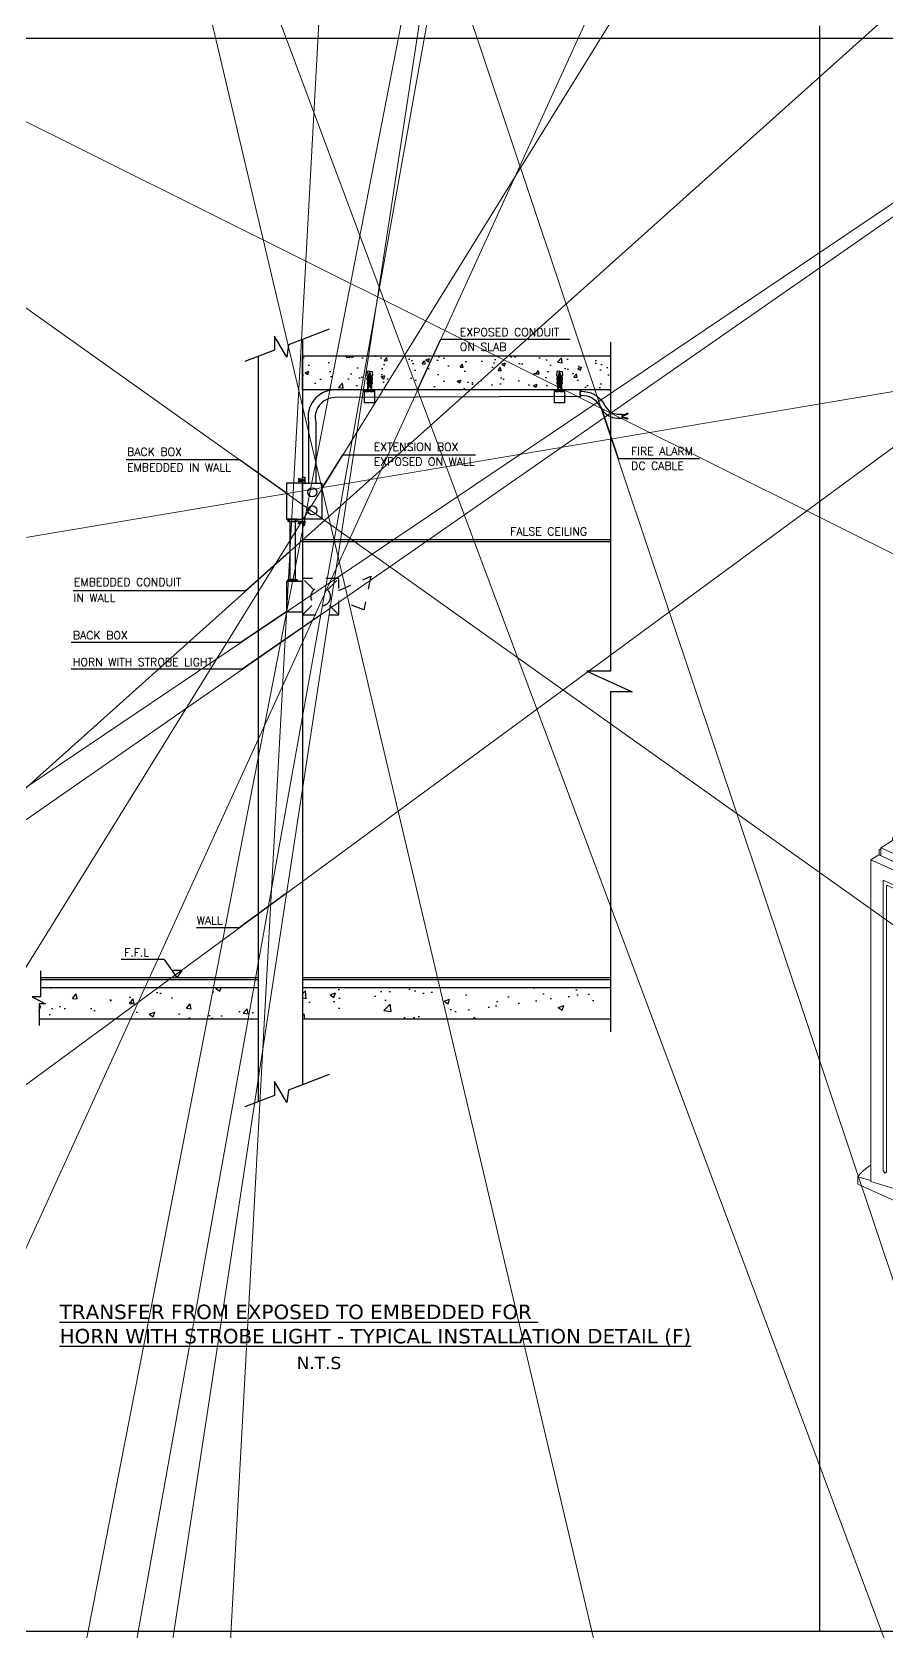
# Model space of a CAD drawing. Extents: x -15 to 256, y 0 to 403.
# Drawn here: x 236 to 242.53, y 364.85 to 377.08 of the extents above; entities that cross this region are included whole.
import ezdxf
from ezdxf.enums import TextEntityAlignment as Align

# ---------------------------------------------------------------- set-up
doc = ezdxf.new("R2010")
doc.units = 0
doc.header["$LTSCALE"] = 0.15
doc.linetypes.add('DASHED', pattern=[0.75, 0.5, -0.25])
doc.layers.get('0').update_dxf_attribs({"color": 252})
for name, color, linetype in [('A-IW-SHE101$0$A-ANNO-TEXT', 2, 'Continuous'), ('DETAILS', 2, 'Continuous'), ('E-ANNO-LARO', 1, 'Continuous'), ('E-ANNO-T080', 61, 'Continuous'), ('E-ANNO-T140', 133, 'Continuous'), ('e-anno-t175', 214, 'Continuous'), ('E-ANNO-VIEW', 240, 'Continuous'), ('E-DETL-LID1', 1, 'DASHED'), ('E-DETL-LID2', 2, 'DASHED'), ('E-DETL-LID3', 3, 'DASHED'), ('E-DETL-LID4', 131, 'DASHED'), ('E-DETL-LID6', 214, 'DASHED'), ('E-DETL-LIN1', 1, 'Continuous'), ('E-DETL-LIN2', 2, 'Continuous'), ('E-DETL-LIN3', 3, 'Continuous'), ('E-DETL-LIN9', 9, 'Continuous'), ('EL1', 1, 'Continuous'), ('PDF2_Geometry', 7, 'Continuous')]:
    doc.layers.add(name, color=color, linetype=linetype)
doc.layers.add('S-ANNO-DIMS', color=1, linetype='Continuous', lineweight=18)
doc.styles.add('E140', font='verdana.ttf', dxfattribs={"height": 285})
doc.styles.add('E175', font='verdana.ttf', dxfattribs={"height": 335})
doc.styles.add('E80', font='simplex.shx', dxfattribs={"height": 200})
doc.styles.add('LE80', font='SIMPLEX.shx', dxfattribs={"height": 200})
doc.dimstyles.new('DIM25', dxfattribs={"dimscale": 100, "dimtxt": 2, "dimasz": 0.01, "dimexe": 1, "dimexo": 2, "dimgap": 1, "dimtad": 1, "dimdec": 0, "dimlfac": 0.25, "dimzin": 0, "dimdsep": 46, "dimtxsty": 'LE80', "dimblk1": 'TICK', "dimblk2": 'TICK', "dimsah": 1, "dimcen": 0, "dimdle": 3, "dimclrd": 1, "dimclre": 1, "dimclrt": 51, "dimadec": 0, "dimazin": 0, "dimtfac": 1, "dimtdec": 0, "dimtmove": 0, "dimatfit": 1, "dimldrblk": 'TICK', "dimfxl": 1, "dimtolj": 1, "dimtzin": 0, "dimarcsym": 0})
pattern_1 = [(49.99999999999996, (205.2369766575144, 345.463477477266), (0.4352087802366286, -0.038075816223732), [0.04550727187527298, -0.5005799906280028]), (355, (205.2369766575144, 345.463477477266), (-0.08418923167074073, 0.4564024457331392), [0.03640581750021842, -0.4004639925024026]), (100.4509999999998, (205.2732439226909, 345.4603045096088), (0.3510211219603971, 0.4183245523640592), [0.03867520901105873, -0.425427299121646]), (46.18419999999998, (205.2369766575144, 345.5848302022667), (0.6475626043866879, -0.1004321074805248), [0.06826090781290917, -0.7508699859420006]), (96.63559999999991, (205.2909401599258, 345.5764609252581), (0.5671191098265675, 0.5910583748440429), [0.05801281351658771, -0.6381409486824661]), (351.1840000000001, (205.2369766575144, 345.5848302022667), (0.5671199969142628, 0.59105732846476), [0.0546087262503276, -0.6006959887536036]), (20.99999999999998, (205.2976530200148, 345.5544920210165), (0.362182653911057, -0.2442952627090852), [0.04550727187527302, -0.5005799906280033]), (326.0000000000001, (205.2976530200148, 345.5544920210165), (0.1476347352472286, 0.4399943228599449), [0.03640581750021837, -0.4004639925024021]), (71.4514, (205.3278347326925, 345.5341341458644), (0.5098163920284905, 0.1957000398364268), [0.03867520901105878, -0.4254272991216467]), (37.49999999999998, (205.2369766575144, 345.463477477266), (0.007378157891839041, 0.2019878814921183), [0, -0.3956098835023734, 0, -0.4065316287524389, 0, -0.4019809015649117]), (7.500000000000001, (205.2369766575144, 345.463477477266), (0.1596210261664289, 0.239314680045632), [0, -0.2317837047513903, 0, -0.3865084291273186, 0, -0.1532078153134191]), (327.5, (205.1016683691387, 345.463477477266), (0.3239033111805194, -0.01368501366815894), [0, -0.15169090625091, 0, -0.4732756275028392, 0, -0.6280003518787672]), (317.5, (205.0409920066382, 345.463477477266), (0.3538559018370159, 0.06073964515947908), [0, -0.197198178126183, 0, -0.3143035577518856, 0, -0.4459712643776753])]

# ---------------------------------------------------------------- blocks, each defined once
blk = doc.blocks.new('--A$C5F2C2771')
at = {"layer": 'E-DETL-LID2', "linetype": 'Continuous'}
for p, q in [((-21.21548564948353, -5.230297405293641), (-21.21548564948353, 3.910827217623591e-11)), ((-4.171803953357085, -5.230297405293641), (-4.171803953360723, 3.910827217623591e-11)), ((-1.818989403545856e-12, -5.230297405293641), (-25.38728960284243, -5.230297405293641))]:
    blk.add_line(p, q, dxfattribs=at)
for points in [[(-25.38728960284243, -5.230297405293641), (-25.38728960284243, 3.910827217623591e-11), (-1.818989403545856e-12, 3.910827217623591e-11), (-1.818989403545856e-12, -5.230297405293641)], [(-2.085901976681271, -5.877327993982362), (-23.30138762616298, -5.877327993982362)]]:
    blk.add_lwpolyline(points, dxfattribs=at)
for centre, radius, start, end in [((-23.30138762616298, -2.191539622923301), 3.6857883710587, 235.5330319134641, 304.4669680865359), ((-12.69364480142031, 50.56545948720486), 56.44278748118648, 261.3161650287092, 278.6838349712907), ((-2.085901976681271, -2.191539622923301), 3.6857883710587, 235.5330319134641, 304.4669680865359)]:
    blk.add_arc(centre, radius, start, end, dxfattribs=at)
blk = doc.blocks.new('SCRO')
at = {"layer": 'E-DETL-LID4'}
for p, q in [((2.004664853087434, 0.821087427342718), (3.623975155783683, -1.637345612332865)), ((3.786111679495207, 1.549345350585099), (3.637164285816652, 0.9292986149011995)), ((3.786111679495207, 1.549345350585099), (5.829474222864064, -1.945690986955015)), ((5.753306267957214, 1.249999999992724), (5.829474222864064, 1.945690986947739)), ((5.829474222864064, 1.945690986947739), (8.03497328994763, -1.945690986954105)), ((8.03497328994763, 1.945690986947739), (7.958805335041234, 1.250000000000909)), ((8.03497328994763, 1.945690986947739), (10.24047235703574, -1.945690986947739)), ((10.24047235703574, 1.945690986947739), (10.1643044021248, 1.25)), ((10.24047235703574, 1.945690986947739), (12.44597142411931, -1.945690986955015)), ((12.44597142411931, 1.945690986955015), (12.36980346920154, 1.25)), ((12.44597142411931, 1.945690986955015), (14.65147049120014, -1.945690986954105)), ((14.65147049120424, 1.945690986947739), (14.57530253628966, 1.249999999992724)), ((14.65147049120424, 1.945690986947739), (16.85696955828416, -1.945690986955015)), ((16.85696955834965, 1.945674784445146), (16.78080160343143, 1.249983797497407)), ((16.85696955834965, 1.945674784445146), (19.06246862543003, -1.945707189451241))]:
    blk.add_line(p, q, dxfattribs=at)
at = {"layer": 'E-DETL-LID4', "linetype": 'Continuous'}
for p, q in [((23.61790627242453, 0.5131854717556052), (23.61790627242499, 1.61785813386814)), ((23.61790627242544, -0.5131854717556052), (23.61790627242135, -1.617858133875416))]:
    blk.add_line(p, q, dxfattribs=at)
for points in [[(17.17664616881984, 1.249979449850798), (4.892351375939143, 1.25), (-9.094947017729282e-13, 0), (2.792308577107178, -0.7134372519867611)], [(19.57581255350578, 1.249975436330715), (17.44902306818676, 1.249978994194862)], [(24.67175159393719, -5.000000000007276), (24.99999999999545, -5.000000000007276), (24.99999999999545, -0.8231618529889602), (23.61790627242544, -0.5131854717556052), (23.61790627242453, 0.5131854717556052), (24.99999999999955, 0.8231618529825937), (24.99999999999545, 5), (24.67175159393764, 5.000000000000909)], [(4.066206698221777, -1.038919321654248), (4.892351375939597, -1.25), (5.092416313894319, -1.250000000000909)], [(6.343583484128885, -1.25), (7.297915380982431, -1.249999999999091)], [(8.54908255121245, -1.25), (9.503414448065996, -1.25)], [(10.75458161829692, -1.250000000007276), (11.70891351515093, -1.250000000007276)], [(12.96008068538504, -1.250000000007276), (13.91441258223449, -1.250000000006366)], [(15.1655797524686, -1.25), (16.11991164931487, -1.250000000007276)], [(17.37107881954898, -1.25), (18.32540327130801, -1.250000000007276)]]:
    blk.add_lwpolyline(points, dxfattribs=at)
at = {"layer": 'E-DETL-LID4'}
for points in [[(2.792308577107178, -0.7134372519867611), (3.623975155783683, -1.637345612332865), (4.066206698221777, -1.038919321654248), (2.004664853087434, 0.821087427342718)], [(5.092416313894319, -1.250000000000909), (5.829474222864064, -1.945690986955015), (6.343583484128885, -1.25), (3.786111679495207, 1.549345350585099)], [(7.297915380982431, -1.249999999999091), (8.03497328994763, -1.945690986954105), (8.54908255121245, -1.25), (5.829474222864064, 1.945690986947739)], [(9.503414448065996, -1.25), (10.24047235703574, -1.945690986947739), (10.75458161829692, -1.250000000007276), (8.03497328994763, 1.945690986947739)], [(11.70891351515093, -1.250000000007276), (12.44597142411931, -1.945690986955015), (12.96008068538504, -1.250000000007276), (10.24047235703574, 1.945690986947739)], [(13.91441258223449, -1.250000000006366), (14.65147049120014, -1.945690986954105), (15.1655797524686, -1.25), (12.44597142411931, 1.945690986955015)], [(16.11991164931487, -1.250000000007276), (16.85696955828416, -1.945690986955015), (17.37107881954898, -1.25), (14.65147049120424, 1.945690986947739)], [(18.32541071646074, -1.250016202502593), (19.06246862543003, -1.945707189451241), (19.57657788669485, -1.250016202502593), (16.85696955834965, 1.945674784445146)]]:
    blk.add_lwpolyline(points, close=True, dxfattribs=at)
at = {"layer": 'E-DETL-LID4', "linetype": 'Continuous'}
for points in [[(19.57581255351761, 1.249975436330715, 0.2592668144655841), (24.6718250579388, 4.999984515502547, 3.306262617242921)], [(19.57657788669485, -1.250016202502593, -0.2592344396536596), (24.67175159393719, -5.000000000007276, -3.306262617242921)]]:
    blk.add_lwpolyline(points, format="xyb", dxfattribs=at)
for centre, start, end in [((25.64766208019046, 0.3777601261544987), 105.8003879676135, 148.5767715327205), ((25.64766208019091, -0.3777601261544987), 211.4232284672796, 254.1996120328304)]:
    blk.add_arc(centre, 2.378602889906357, start, end, dxfattribs=at)
blk = doc.blocks.new('TICK')
at = {"layer": 'S-ANNO-DIMS', "color": 51}
blk.add_line((-70.71067811865942, -70.71067811865942), (70.71067811865214, 70.71067811865214), dxfattribs=at)
at = {"layer": 'S-ANNO-DIMS'}
blk.add_line((-107.1268145781942, 0), (107.1271981630707, 0), dxfattribs=at)
blk = doc.blocks.new('6-Model')
at = {"layer": 'PDF2_Geometry', "lineweight": 0}
for points in [[(69.2952832, 68.24280320000004), (57.596968, 61.02015920000003), (53.27127519999999, 62.96198480000003), (53.27127519999999, 62.00291240000004)], [(54.59739999999999, 64.13418440000004), (54.59739999999999, 63.77897240000004), (53.27127519999999, 62.96198480000003)], [(53.01867999999999, 62.12131640000003), (57.15492639999999, 60.26237360000003), (60.32815360000001, 58.82968520000004), (67.59026560000001, 55.56173480000003), (53.01867999999999, 62.12131640000003), (52.10302240000001, 61.55297720000004), (66.69039520000001, 54.96971480000003), (69.8004736, 57.02994440000003)], [(81.78295840000001, 12.11930720000001), (77.66249920000001, 14.26241960000001), (74.14195360000002, 15.99111800000001), (66.911416, 19.19986640000001), (59.44407040000002, 22.04156240000001), (56.14454560000001, 23.14271960000001), (52.10302240000001, 24.37412120000001), (52.10302240000001, 61.55297720000004), (56.23926879999999, 59.69403440000004), (59.3967088, 58.26134600000003), (66.69039520000001, 54.96971480000003)], [(53.27127519999999, 62.83174040000004), (53.06604160000001, 62.71333640000003), (53.06604160000001, 62.09763560000003)], [(50.60323840000001, 24.89509880000001), (50.84004640000001, 25.23847040000001), (51.1400032, 25.54632080000001), (51.50310880000001, 25.85417120000001), (51.96093759999999, 26.17386200000001), (52.10302240000001, 26.24490440000001)], [(52.10302240000001, 24.48068480000001), (50.60323840000001, 24.89509880000001), (50.60323840000001, 24.06627080000001), (52.92395680000001, 23.02431560000001), (56.9181184, 21.21273440000001), (62.33312800000002, 18.77361200000001), (66.3115024, 16.98571160000001), (71.5212784, 14.64131240000001), (76.7310544, 12.28507280000001), (80.70942880000001, 10.49717240000001), (86.12443840000003, 8.058050000000003), (90.13438720000002, 6.246468800000002), (92.45510560000002, 5.204513600000002)]]:
    blk.add_lwpolyline(points, dxfattribs=at)
blk.add_lwpolyline([(53.90276320000001, 25.46343800000001), (53.7133168, 25.34503400000001), (53.5396576, 25.62920360000001), (53.5396576, 59.19673760000003), (67.2429472, 53.02788920000003), (71.14238560000001, 55.62093680000003), (71.39498080000001, 55.50253280000003), (71.39498080000001, 55.21836320000003), (67.385032, 52.55427320000003), (53.90276320000001, 58.62839840000003)], close=True, dxfattribs=at)

msp = doc.modelspace()

# ---------------------------------------------------------------- hatches: boundary and pattern name
at = {"layer": 'E-DETL-LIN9'}
h = msp.add_hatch(dxfattribs=at)
h.set_pattern_fill('AR-CONC', color=8, scale=0.001592555446203779, style=0)
h.set_pattern_definition([(49.99999999999996, (205.2369766575144, 345.463477477266), (0.2901391868244191, -0.025383877482488), [0.03033818125018199, -0.3337199937520018]), (355, (205.2369766575144, 345.463477477266), (-0.05612615444716051, 0.3042682971554262), [0.02427054500014562, -0.2669759950016017]), (100.4509999999998, (205.2611548342987, 345.4613621654946), (0.2340140813069314, 0.2788830349093727), [0.02578347267403915, -0.2836181994144307]), (46.18419999999998, (205.2369766575144, 345.5443792939331), (0.4317084029244587, -0.06695473832034986), [0.04550727187527276, -0.5005799906280005]), (96.63559999999991, (205.2729523257887, 345.5387997759273), (0.3780794065510451, 0.3940389165626954), [0.03867520901105855, -0.4254272991216428]), (351.1840000000001, (205.2369766575144, 345.5443792939331), (0.378079997942842, 0.3940382189765068), [0.03640581750021841, -0.4004639925024024]), (20.99999999999998, (205.2774275658481, 345.5241538397663), (0.2414551026073713, -0.1628635084727235), [0.030338181250182, -0.3337199937520021]), (326.0000000000001, (205.2774275658481, 345.5241538397663), (0.09842315683148574, 0.2933295485732967), [0.02427054500014559, -0.2669759950016014]), (71.4514, (205.2975487076331, 345.5105819229981), (0.3398775946856604, 0.1304666932242846), [0.02578347267403919, -0.2836181994144312]), (37.49999999999998, (205.2369766575144, 345.463477477266), (0.004918771927892695, 0.1346585876614122), [0, -0.2637399223349157, 0, -0.2710210858349593, 0, -0.267987267709941]), (7.500000000000001, (205.2369766575144, 345.463477477266), (0.1064140174442859, 0.1595431200304213), [0, -0.1545224698342603, 0, -0.2576722860848791, 0, -0.1021385435422794]), (327.5, (205.1467711319306, 345.463477477266), (0.2159355407870129, -0.009123342445439296), [0, -0.10112727083394, 0, -0.3155170850018928, 0, -0.4186669012525117]), (317.5, (205.1063202235971, 345.463477477266), (0.2359039345580106, 0.04049309677298604), [0, -0.131465452084122, 0, -0.2095357051679236, 0, -0.2973141762517836])])
h.paths.add_polyline_path([(240.4206800991937, 374.6020942252248), (238.0671071320869, 374.6020960224853), (238.0671071320869, 374.3424581558208), (240.4206800991937, 374.3424563585602)])
h = msp.add_hatch(dxfattribs=at)
h.set_pattern_fill('AR-CONC', color=8, scale=0.002388833169305669, style=0)
h.set_pattern_definition(pattern_1)
h.paths.add_polyline_path([(237.7263170454445, 369.5322532237244), (237.7263170454445, 369.771136540655), (236.063847611958, 369.771136540655), (236.063847611958, 369.7002577704142), (236.0000801321473, 369.7002577704142), (236.1010806836236, 369.644870246196), (236.0528521051283, 369.644870246196), (236.0528521051283, 369.5322532237244)])
h = msp.add_hatch(dxfattribs=at)
h.set_pattern_fill('AR-CONC', color=8, scale=0.002388833169305669, style=0)
h.set_pattern_definition(pattern_1)
h.paths.add_polyline_path([(240.4206855656656, 369.5322532237244), (240.4206849864359, 369.771136540655), (238.067107132087, 369.771136540655), (238.067107132087, 369.5322532237244)])

# ---------------------------------------------------------------- linework, layer by layer
msp.add_lwpolyline([(255.5823836677621, 391.3544479757414), (221.2162780909766, 391.3544479757415), (221.2162780909766, 364.8477069386666), (255.5823836677621, 364.8477069386666)], close=True)
at = {"layer": 'A-IW-SHE101$0$A-ANNO-TEXT', "color": 1}
msp.add_ellipse((240.5125466637804, 374.1410685397563, 4.071261558471359e-09), major_axis=(6.503678678891843e-15, 0.0151356469612198), ratio=0.2121670040200524, dxfattribs=at)
at = {"layer": 'E-ANNO-LARO'}
msp.add_line((237.0080637697191, 369.9840045311416), (237.1053837208445, 369.8464989999878), dxfattribs=at)
at = {"layer": 'E-ANNO-VIEW'}
for points in [[(221.2162780909766, 377.0334010157999), (242.020222852966, 377.0334010157999)], [(242.020222852966, 364.8477069386666), (242.020222852966, 377.1281708573413)], [(242.020222852966, 377.0334010157999), (255.5823836677621, 377.0334010157999)]]:
    msp.add_lwpolyline(points, dxfattribs=at)
at = {"layer": 'E-DETL-LID1', "color": 1, "const_width": 0.01489764652241757, "elevation": 1.040909711646761e-10}
msp.add_lwpolyline([(240.5126103003437, 374.134402517943), (240.54242478802, 374.1246410177097), (240.5567402366467, 374.1214873845513)], dxfattribs=at)
at = {"layer": 'E-DETL-LID3'}
for p, q in [((238.153327834368, 372.8129965207493), (238.067107132087, 372.8992172230302)), ((238.2573717503275, 372.8129965207493), (238.3435924526086, 372.8992172230302)), ((238.3435924526086, 372.8076910041574), (238.5898490979907, 372.9165748633796)), ((238.5898490979907, 372.9165748633796), (238.534991102849, 372.6607789007003)), ((238.067107132087, 372.6227319025088), (238.153327834368, 372.7089526047898)), ((238.3435924526086, 372.6227319025088), (238.2573717503275, 372.7089526047898)), ((238.534991102849, 372.6607789007003), (238.3435924526086, 372.7318342316322))]:
    msp.add_line(p, q, dxfattribs=at)
msp.add_lwpolyline([(238.067107132087, 372.6227319025088), (238.3435924526086, 372.6227319025088), (238.3435924526086, 372.8992172230302), (238.067107132087, 372.8992172230302)], close=True, dxfattribs=at)
msp.add_circle((238.2053497923477, 372.7609745627695), 0.07357015851619264, dxfattribs=at)
at = {"layer": 'E-DETL-LID4', "color": 5, "const_width": 0.01489764652241757}
msp.add_lwpolyline([(240.5123598602938, 374.1481687629233), (240.5191054684079, 374.1491036218817), (240.5244686025009, 374.1499690194842), (240.5289693395835, 374.1509536132433), (240.533127756667, 374.1522460606714), (240.537463930762, 374.1540350192812), (240.5424979388794, 374.1565091465851), (240.5487498580305, 374.1598571000957), (240.5567397652258, 374.1642675373254)], dxfattribs=at)
at = {"layer": 'E-DETL-LID6', "elevation": -1.926837444642714e-08}
for points in [[(238.5792189860874, 374.4804591942989), (238.5761173916296, 374.4861348255695), (238.5595518968873, 374.4843934827894), (238.5573076634143, 374.4516140363199), (238.5608268740098, 374.4530023420909), (238.558582640537, 374.4202228956215), (238.5621018511323, 374.4216112013925), (238.5598576176593, 374.3888317549229), (238.5633197480259, 374.3901975429135), (238.5633195726913, 374.3424641353337)], [(238.5792168192893, 374.4804591942909), (238.5823183720515, 374.4861348483469), (238.5988838795861, 374.4843936272638), (238.6011283538701, 374.4516141972823), (238.5976091330758, 374.4530024771997), (238.5998536073599, 374.4202230472182), (238.5963343865654, 374.4216113271356), (238.5985788608496, 374.388831897154), (238.5951167204496, 374.3901976597105), (238.5951172464532, 374.3424642521331)], [(240.031164968376, 374.4804591942989), (240.0280633739186, 374.4861348255695), (240.0114978791762, 374.4843934827894), (240.0092536457033, 374.4516140363199), (240.0127728562986, 374.4530023420909), (240.0105286228256, 374.4202228956215), (240.014047833421, 374.4216112013925), (240.0118035999481, 374.3888317549229), (240.0152657303147, 374.3901975429135), (240.0152655549801, 374.3424641353337)], [(240.0311628015782, 374.4804591942909), (240.0342643543403, 374.4861348483469), (240.0508298618749, 374.4843936272638), (240.053074336159, 374.4516141972823), (240.0495551153644, 374.4530024771997), (240.0517995896487, 374.4202230472182), (240.0482803688543, 374.4216113271356), (240.0505248431384, 374.388831897154), (240.0470627027385, 374.3901976597105), (240.0470632287421, 374.3424642521331)]]:
    msp.add_lwpolyline(points, dxfattribs=at)
at = {"layer": 'E-DETL-LID6'}
for points in [[(238.5580622192315, 374.3364101956759), (238.5414827142614, 374.3364098087129), (238.5414827819709, 374.3424641830801), (238.5637743396749, 374.3424646329877)], [(238.6165113777984, 374.3364096692908), (238.6165113777984, 374.2439090940308), (238.5414827142614, 374.2439092334529), (238.5414827142614, 374.3364098087129)], [(238.5946644047064, 374.3424649733844), (238.6165124800083, 374.3424652838528), (238.6165124122986, 374.3364109094857), (238.6003766585837, 374.3364106619649)], [(240.0100082015204, 374.3364101956759), (239.9934286965501, 374.3364098087129), (239.9934287642596, 374.3424641830801), (240.0157203219638, 374.3424646329877)], [(240.0684573600873, 374.3364096692908), (240.0684573600873, 374.2439090940308), (239.9934286965501, 374.2439092334529), (239.9934286965501, 374.3364098087129)], [(240.0466103869953, 374.3424649733844), (240.068458462297, 374.3424652838528), (240.0684583945875, 374.3364109094857), (240.0523226408725, 374.3364106619649)], [(238.0671071320869, 373.6594610850822), (238.0628599031729, 373.6577350491215), (238.0627332364736, 373.6588514103441), (238.0602263293466, 373.6580196426164), (238.0601707418024, 373.6594913526224), (238.0573084388994, 373.6581615462787), (238.0530382219616, 373.6595837275826), (238.0525479767993, 373.658111725954), (238.0481273813558, 373.6612193540076), (238.047486757688, 373.6593702824616), (238.0359837810753, 373.6639921751567), (238.0362875457183, 373.6574326732282), (238.0449934988403, 373.6518790659165), (238.0362875457183, 373.6463254586048), (238.0359837810753, 373.6397659566764), (238.047486757688, 373.6443878493715), (238.0481273813558, 373.6425387778255), (238.0525479767993, 373.6456464058791), (238.0530382219616, 373.6441744042504), (238.0573084388994, 373.6455965855544), (238.0601707418024, 373.6442667792107), (238.0602263293466, 373.6457384892167), (238.0627332364736, 373.644906721489), (238.0628599031729, 373.6460230827115), (238.0671071320869, 373.6442970467509)], [(238.0671071320869, 373.3223434344264), (238.0628599031729, 373.324069470387), (238.0627332364736, 373.3229531091645), (238.0602263293466, 373.3237848768923), (238.0601707418024, 373.3223131668861), (238.0573084388994, 373.3236429732298), (238.0530382219616, 373.3222207919259), (238.0525479767993, 373.3236927935546), (238.0481273813558, 373.320585165501), (238.047486757688, 373.322434237047), (238.0359837810753, 373.3178123443519), (238.0362875457183, 373.3243718462803), (238.0449934988403, 373.329925453592), (238.0362875457183, 373.3354790609038), (238.0359837810753, 373.3420385628322), (238.047486757688, 373.3374166701371), (238.0481273813558, 373.3392657416831), (238.0525479767993, 373.3361581136294), (238.0530382219616, 373.3376301152582), (238.0573084388994, 373.3362079339543), (238.0601707418024, 373.3375377402979), (238.0602263293466, 373.3360660302918), (238.0627332364736, 373.3368977980196), (238.0628599031729, 373.335781436797), (238.0671071320869, 373.3375074727576)]]:
    msp.add_lwpolyline(points, dxfattribs=at)
for points in [[(238.0671071320869, 373.6739266107821), (238.0832550643525, 373.6739266107821), (238.0832550643525, 373.6291449200151), (238.0671071320869, 373.6291449200151)], [(238.0671071320869, 373.3078779087264), (238.0832550643525, 373.3078779087264), (238.0832550643525, 373.3526595994935), (238.0671071320869, 373.3526595994935)]]:
    msp.add_lwpolyline(points, close=True, dxfattribs=at)
at = {"layer": 'E-DETL-LIN1'}
for points in [[(238.067107132087, 373.6291449200151), (237.9453937856053, 373.6291449200151), (237.9453937856053, 373.3526595994935), (238.067107132087, 373.3526595994935)], [(238.0671071320869, 373.6291449200151), (238.2153151338279, 373.6291449200151), (238.2153151338279, 373.3526595994935), (238.0671071320869, 373.3526595994935)], [(238.067107132087, 372.8761873569586), (237.9453937856053, 372.8761873569586), (237.9453937856053, 372.6457617685804), (238.067107132087, 372.6457617685804)]]:
    msp.add_lwpolyline(points, close=True, dxfattribs=at)
at = {"layer": 'E-DETL-LIN2'}
for points in [[(240.1882317886632, 374.3325114097702), (240.220381228043, 374.3308583562227, -0.02835854469831007), (240.2227499980227, 374.3306013513049), (240.247329629216, 374.3265141514672, -0.03134392431530216), (240.2498948506778, 374.3259204347992), (240.2719862138939, 374.3193254186862, -0.03336282895758486), (240.274611977757, 374.3183466193943), (240.2944111062545, 374.3094213190557, -0.03392393326415467), (240.2969233327205, 374.3080770171294), (240.3146262597586, 374.296998964615, -0.03282315493036002), (240.3168624680106, 374.2953863254324), (240.3326652268481, 374.2823330527922, -0.03025374581229031), (240.3345233596599, 374.2805989274763), (240.3486219835559, 374.26574796676, -0.02669698288345897), (240.3500774675421, 374.2640409696717), (240.3626679897553, 374.2475698529293, -0.01995274325621252), (240.363632527322, 374.2461978714427), (240.3750998398656, 374.228419130539, -0.002694950772707029), (240.37522164096, 374.2282280386831), (240.3863410934843, 374.210573679473), (240.3979241692627, 374.1945935627543), (240.4110076753747, 374.1809403465216), (240.4269085216586, 374.1697964702929), (240.4475308843438, 374.1613474885835), (240.4750635701726, 374.156369820043), (240.5127393092001, 374.1561540265844)], [(240.1881354749404, 374.3019376663838), (240.2170306141736, 374.3004519418009), (240.2391319160865, 374.296776848514), (240.2586137224489, 374.2909608730301), (240.2758308911319, 374.2831995010336), (240.2911522683689, 374.2736117632963), (240.3049083338184, 374.2622490844999), (240.3173570569901, 374.2491360672187), (240.3287557869054, 374.2342240716737), (240.3397068008286, 374.2172457920261), (240.3511308451709, 374.1991078322652, 0.01628439600471119), (240.3518977416246, 374.1979738663231), (240.3647284746692, 374.1802724702895, 0.03423535560851692), (240.3665712604602, 374.1780652189996), (240.3820774824295, 374.1618837918126, 0.0488930703504688), (240.3851905678319, 374.1592134423484), (240.4047014645091, 374.1455395149489, 0.05566891523025012), (240.4087966277313, 374.1433019799751), (240.4336413848989, 374.1331230833042, 0.05254355449943235), (240.4378711435915, 374.1318891480604), (240.4693789470321, 374.126192813059, 0.04330996355875571), (240.4729984669287, 374.1258578034489), (240.5124985024254, 374.1256315610581)]]:
    msp.add_lwpolyline(points, format="xyb", dxfattribs=at)
for centre in [(238.1412111329574, 373.5600235898847), (238.1412111329574, 373.4217809296239)]:
    msp.add_circle(centre, 0.03456066506518619, dxfattribs=at)
at = {"layer": 'E-DETL-LIN3'}
for points in [[(240.1924590426089, 374.342464271593), (238.3120047835762, 374.342465632918, 0.471214476210079), (238.1129353528007, 374.0939123707855), (238.1129353528007, 373.6264509139727)], [(240.1940139324535, 374.2911240301184), (238.3146671253918, 374.2840292979594, 0.4878646493493957), (238.1682698253915, 374.0920545993429), (238.1682698253915, 373.6276012379406)]]:
    msp.add_lwpolyline(points, format="xyb", dxfattribs=at)
for points in [[(237.969358981124, 373.3364096503513), (237.969358981124, 372.8761873569586)], [(238.0108317792021, 373.3364096503513), (238.0108317792021, 372.8761873569586)]]:
    msp.add_lwpolyline(points, dxfattribs=at)
msp.add_ellipse((240.1924260348977, 374.3169276479211), major_axis=(-2.023325404323817e-15, 0.02517243486898292), ratio=0.2121670040208752, start_param=-1.093549102917913, end_param=4.235199557743605, dxfattribs=at)
msp.add_open_spline([(240.1966352922386, 374.3284315775078), (240.1965222159805, 374.3294622122974), (240.1963939688964, 374.3304550331897), (240.1959890586702, 374.3331486617656), (240.1956785750926, 374.3347332983226), (240.1949866009968, 374.3374632566999), (240.1946042177824, 374.338608882985), (240.1940030505284, 374.3399409322658), (240.1937945334501, 374.3403233863332), (240.1933855093581, 374.3409332100712), (240.1931846796501, 374.3411595232395), (240.1928932374534, 374.3413999559081), (240.1927905520085, 374.3414622606734), (240.1926076754063, 374.3415409892388), (240.1925280299216, 374.3415583807743), (240.1923739740208, 374.3415648385589), (240.1922978483886, 374.3415542342711), (240.1921238684649, 374.3414940206611), (240.1920261365609, 374.3414431717303), (240.191811082328, 374.3412842828861), (240.1916944192169, 374.3411763377363), (240.191452064865, 374.3408996070021), (240.1913264493397, 374.3407310420397), (240.1909261851915, 374.3401061221454), (240.1906480254995, 374.3395425717088), (240.1901120490201, 374.3381719221113), (240.1898535011154, 374.3373648458493), (240.1893688412939, 374.3355387582745), (240.1891425816222, 374.3345196911975), (240.1886223008631, 374.3317190943905), (240.1883558354837, 374.3298187300703), (240.1879403286304, 374.3257463897856), (240.187791267175, 374.3235746945762), (240.1876219127693, 374.3191207248477), (240.187601624403, 374.3168388180772), (240.1876913572412, 374.3123330002916), (240.1878013754386, 374.3101094664529), (240.1881433611698, 374.3058850668669), (240.1883753324972, 374.3038845208238), (240.1889430551689, 374.3002561221055), (240.1892789510308, 374.2986283873984), (240.1899374868528, 374.2961972981313), (240.1902449239813, 374.2952897512627), (240.1907864213929, 374.2940342184671), (240.1910155911063, 374.293600163619), (240.1914160037129, 374.2929934659658), (240.1915889448488, 374.2927847574783), (240.19187356444, 374.2925170179416), (240.1919897031213, 374.2924351027513), (240.192196133466, 374.2923289860202), (240.192285360752, 374.2923038850105), (240.1924525061221, 374.2922879084709), (240.1925325693106, 374.2922960487578), (240.1927169631795, 374.292355310279), (240.1928213740254, 374.2924082322984), (240.193053017711, 374.2925804417657), (240.1931793217481, 374.292699601086), (240.1934415007987, 374.2930082970093), (240.1935772969693, 374.2931975393516), (240.1939944672054, 374.2938779725118), (240.1942780806342, 374.2944772037168), (240.1948223981732, 374.2959271877428), (240.1950838076834, 374.2967779604438), (240.1955714537694, 374.2986970100609), (240.1957978278728, 374.299765340219), (240.1962465238409, 374.3023077665744), (240.1964594154234, 374.3038204599699), (240.1966354331279, 374.3054250025618)], degree=3, knots=[5.189636204260358, 5.189636204260358, 5.189636204260358, 5.189636204260358, 5.328800515304013, 5.328800515304013, 5.586265944379916, 5.586265944379916, 5.843731373455818, 5.843731373455818, 5.976819702341897, 5.976819702341897, 6.109908031227975, 6.109908031227975, 6.192099930515968, 6.192099930515968, 6.274291829803961, 6.274291829803961, 6.356483729091955, 6.356483729091955, 6.438675628379948, 6.438675628379948, 6.520867527667941, 6.520867527667941, 6.603059426955935, 6.603059426955935, 6.780308893844676, 6.780308893844676, 6.957558360733418, 6.957558360733418, 7.13480782762216, 7.13480782762216, 7.405729088040957, 7.405729088040957, 7.676650348459754, 7.676650348459754, 7.947571608878551, 7.947571608878551, 8.218492869297348, 8.218492869297348, 8.489414129716145, 8.489414129716145, 8.760335390134943, 8.760335390134943, 8.967601503303902, 8.967601503303902, 9.113740812354756, 9.113740812354756, 9.227782504424738, 9.227782504424738, 9.31614166294134, 9.31614166294134, 9.40450082145794, 9.40450082145794, 9.492859979974542, 9.492859979974542, 9.581219138491143, 9.581219138491143, 9.669578297007744, 9.669578297007744, 9.757937455524345, 9.757937455524345, 9.939202856759966, 9.939202856759966, 10.12046825799559, 10.12046825799559, 10.30173365923121, 10.30173365923121, 10.51838486492467, 10.51838486492467, 10.51838486492467, 10.51838486492467], dxfattribs=at)
at = {"layer": 'E-DETL-LIN9', "color": 8}
for p, q in [((237.9460934269672, 374.5920623814769), (237.8533029737862, 374.7525293018055)), ((237.8533029737862, 374.7525293018055), (237.8533029737862, 374.646969862839)), ((238.2708582323572, 374.8060183549268), (237.9590856853723, 374.6872629268618)), ((238.0671071320869, 374.7284087341783), (238.067107132087, 369.0264184158592)), ((237.8533029737862, 374.646969862839), (237.6248972307691, 374.5599691886398)), ((237.7263170454445, 374.5986004075284), (237.7263170454445, 368.8966100892092)), ((237.9590856853723, 374.6872629268618), (237.9460934269672, 374.5920623814769)), ((238.067107132087, 373.1974774004523), (240.4206800991937, 373.1974756031918)), ((238.067107132087, 373.1826320480753), (240.4206800991937, 373.1826302508147)), ((236.063847611958, 369.8464989999878), (237.7263170454445, 369.8464989999878)), ((236.063847611958, 369.8316536476107), (237.7263170454445, 369.8316536476107)), ((238.067107132087, 369.8464989999878), (240.4206800991937, 369.8464972027273)), ((238.0671071320869, 369.8316536476107), (240.4206800991937, 369.8316518503502)), ((236.063847611958, 369.771136540655), (237.7263170454445, 369.771136540655)), ((238.067107132087, 369.771136540655), (240.4206800991937, 369.7711347433945)), ((236.0528521051283, 369.5322532237245), (237.7263170454445, 369.5322532237245)), ((238.067107132087, 369.5322532237245), (240.4206800991937, 369.5322514264639)), ((238.2708582323572, 369.1040280366078), (237.9590856853723, 368.9852726085427)), ((237.9460934269672, 368.8900720631577), (237.8533029737862, 369.0505389834863)), ((237.8533029737862, 369.0505389834863), (237.8533029737862, 368.9449795445199)), ((237.9590856853723, 368.9852726085427), (237.9460934269672, 368.8900720631577)), ((237.8533029737862, 368.9449795445199), (237.6248972307691, 368.8579788703207))]:
    msp.add_line(p, q, dxfattribs=at)
for points in [[(240.4206800991937, 374.7080493649988), (240.4206800991937, 372.1918928525174), (240.2393086756918, 372.1918904294824), (240.5852742872719, 372.0333909522146), (240.4206795010568, 372.0333923062507), (240.4206858090181, 369.4318908670028)], [(240.4206800991937, 374.3424563585602), (238.0671071320869, 374.3424581558207), (238.0671071320869, 374.6020960224853), (240.4206800991937, 374.6020942252248)], [(236.063847611958, 369.8988430028389), (236.063847611958, 369.7002577704142), (236.0000801321473, 369.7002577704142), (236.1010806836236, 369.644870246196), (236.0528521051283, 369.644870246196), (236.0528521051283, 369.4805566924348)]]:
    msp.add_lwpolyline(points, dxfattribs=at)
at = {"layer": 'EL1'}
for p, q in [((237.0080637697191, 369.9840045311416), (236.6794277396756, 369.9840045311416)), ((237.1436731524109, 369.9005989924786), (237.0670942892783, 369.9005989924786)), ((237.1436731524109, 369.9005989924786), (237.1053837208445, 369.8464989999878))]:
    msp.add_line(p, q, dxfattribs=at)

# ---------------------------------------------------------------- block references
at = {"xscale": 0.0661841224396376, "yscale": 0.0661841224396376, "zscale": 0.0661841224396376}
msp.add_blockref('6-Model', (238.9619867357744, 366.6734290665991), dxfattribs=at)
at = {"layer": 'DETAILS', "linetype": 'Continuous', "xscale": -0.002764853205212321, "yscale": 0.002764853205212321, "zscale": 0.002764853205214896}
msp.add_blockref('--A$C5F2C2771', (237.9549993156481, 373.3526595994936), dxfattribs=at)
at = {"layer": 'E-DETL-LID6', "extrusion": (0, 0, -1)}
for p, xscale, yscale, zscale, rotation in [((-238.5792189045623, 374.4809955419382), 0.006103083482464812, 0.006103083482464812, -0.006103083482418928, 269.9997895409619), ((-240.0311648868511, 374.4809955419382), 0.006103083482464812, 0.006103083482464812, -0.006103083482418928, 269.9997895409619), ((-238.048660971474, 373.6515358924697), -0.001464740035791549, 0.001464740035791548, -0.001464740035791549, 0.0002104590380369586), ((-238.048660971474, 373.3302686270388), 0.001464740035791549, 0.001464740035791549, -0.001464740035780543, 179.9997895409619)]:
    msp.add_blockref('SCRO', p, dxfattribs=dict(at, xscale=xscale, yscale=yscale, zscale=zscale, rotation=rotation))
at = {"layer": 'E-DETL-LIN2', "xscale": 0.002764853205212321, "yscale": 0.002764853205212321, "zscale": 0.002764853205212321, "rotation": 180}
msp.add_blockref('--A$C5F2C2771', (237.9549993156481, 372.8761873569587), dxfattribs=at)

# ---------------------------------------------------------------- texts
at = {"layer": 'E-ANNO-T080', "style": 'E80'}
for s, p in [('ON SLAB', (239.2687532568013, 374.6229072336257)), ('EXPOSED CONDUIT', (239.2687526958431, 374.7352399366783))]:
    msp.add_text(s, height=0.06122031325666479, dxfattribs=at).set_placement(p, align=Align.BOTTOM_LEFT)
for s, p in [('BACK BOX ', (236.7253101413727, 373.8382788361911)), ('EXTENSION BOX', (238.6108171251009, 373.876407353662)), ('FIRE ALARM', (240.5782862867387, 373.842604715998)), ('EMBEDDED IN WALL', (236.7253101413727, 373.7191083090416)), ('EXPOSED ON WALL', (238.6108183731146, 373.7631535264651)), ('DC CABLE', (240.5782862896117, 373.731360024291)), ('FALSE CEILING', (239.6541734516526, 373.2293595402798)), ('EMBEDDED CONDUIT', (236.3189911666001, 372.8419529206352)), ('IN WALL', (236.3168747670322, 372.7203937617655)), ('BACK BOX ', (236.3112317190575, 372.4344549764473)), ('HORN WITH STROBE LIGHT', (236.3112317190575, 372.2295576935099)), ('WALL', (237.2575204053599, 370.251897824158)), ('F.F.L', (236.7031179580369, 370.0070207087277))]:
    msp.add_text(s, height=0.06122031325666479, dxfattribs=at).set_placement(p)
at = {"layer": 'E-ANNO-T140', "style": 'E140'}
msp.add_text('N.T.S', height=0.09431237447648358, dxfattribs=at).set_placement((238.0220687132399, 366.8515255228209))
at = {"layer": 'e-anno-t175', "style": 'E175'}
for s, p in [('%%UTRANSFER FROM EXPOSED TO EMBEDDED FOR ', (236.210160750235, 367.2337216312455)), ('%%UHORN WITH STROBE LIGHT - TYPICAL INSTALLATION DETAIL (F)', (236.210160750235, 367.0484116445027))]:
    msp.add_text(s, height=0.110858405086393, dxfattribs=at).set_placement(p)

# ---------------------------------------------------------------- leaders
at = {"layer": 'E-ANNO-LARO'}
for points in [[(238.9463319621999, 374.3424651961315), (239.1229041636443, 374.7296036231568), (240.1132259018907, 374.7296032015125)], [(240.3511308451709, 374.1991078322652), (240.4790431738702, 373.8165677276929), (241.1021449835203, 373.816567321416)], [(238.2153151338279, 373.5892836632104), (238.3737419422646, 373.8455819213501), (239.3898080167494, 373.8455819213501)], [(237.9470947222715, 373.5491384627297), (237.5840855349493, 373.8074049726206), (236.7184141638636, 373.8074049726206)], [(237.9701090199647, 373.1089305832817), (237.6306391960944, 372.8045387403579), (236.3145295869699, 372.8045387403579)], [(237.9464582301557, 372.6476636658018), (237.594322352028, 372.4102413756781), (236.2974778910628, 372.4102413756781)], [(238.2053497923477, 372.6227319025088), (237.6054043818332, 372.2053440927407), (236.2974778910628, 372.2053440927407)], [(237.9443382213993, 370.491939899726), (237.5828471498874, 370.226054452789), (237.2564628023514, 370.226054452789)]]:
    msp.add_leader(points, dimstyle='DIM25', override={"dimasz": 4, "dimexe": 1.5, "dimgap": 0.9, "dimtad": 0, "dimdec": 2, "dimtxsty": 'E80', "dimclrd": 256, "dimclre": 256, "dimclrt": 256}, dxfattribs=at)

doc.saveas('drawing.dxf')
